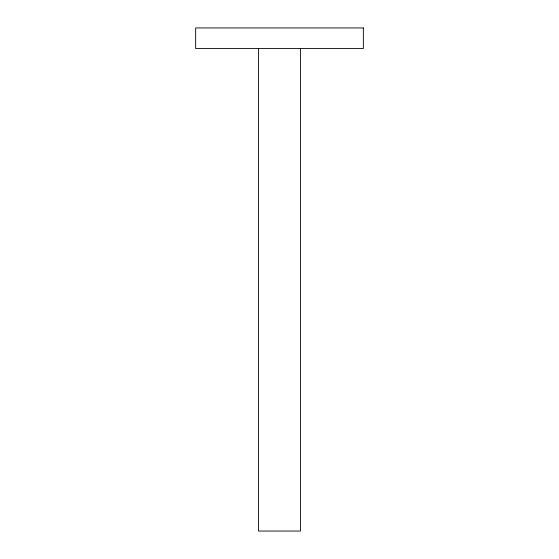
<?xml version="1.0" encoding="UTF-8"?>
<svg xmlns="http://www.w3.org/2000/svg" width="559" height="559" viewBox="0 0 559 559"><rect width="100%" height="100%" fill="white"/><g stroke="black" fill="none" stroke-linecap="round" stroke-linejoin="round"><path stroke-width="0.84" d="M300.462 48.5L300.462 531.05L258.537 531.05L258.537 48.5M363.35 27.95L195.65 27.95L195.65 48.5L363.35 48.5L363.35 27.95"/></g></svg>
